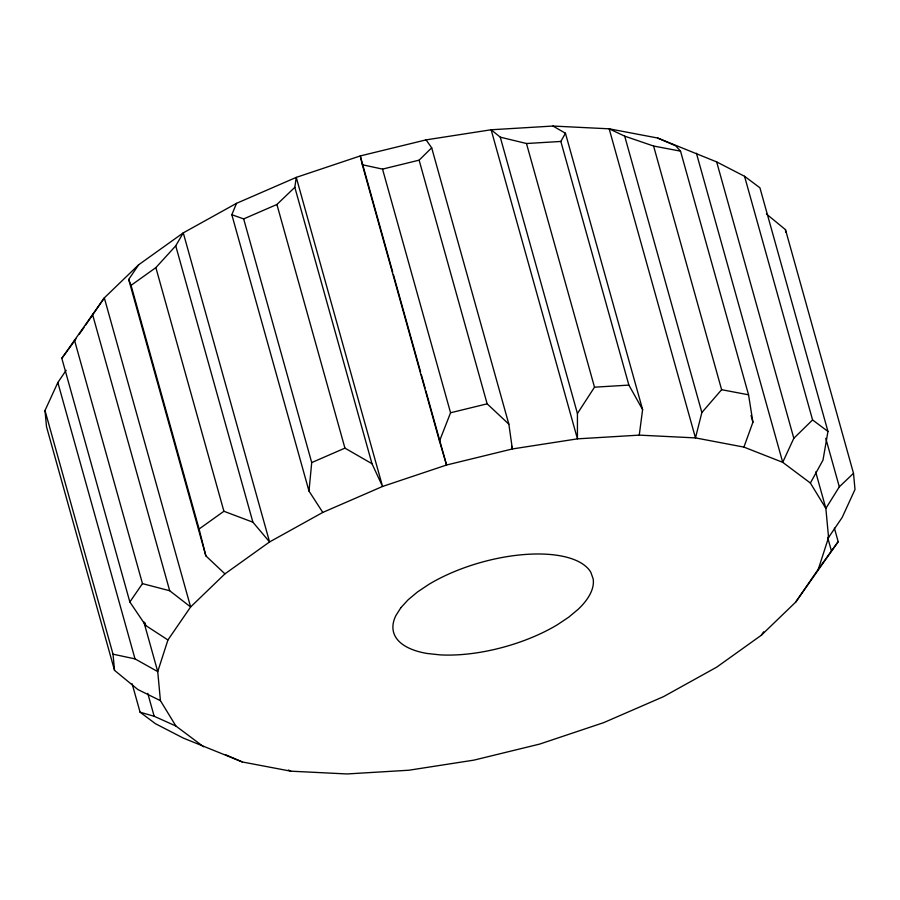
<?xml version="1.0" encoding="UTF-8"?>
<svg xmlns="http://www.w3.org/2000/svg" width="900" height="900" viewBox="0 0 900 900"><rect width="100%" height="100%" fill="white"/><g stroke="black" fill="none" stroke-linecap="round" stroke-linejoin="round"><path stroke-width="1.35" d="M810.383 483.041L782.719 462.33L743.918 447.098L695.475 437.906L639.259 435.127L577.44 438.851L512.37 448.954L446.569 465.019L382.545 486.461L322.785 512.426L308.993 491.085L311.715 462.577L243.675 218.914L231.829 214.718L236.486 203.355L296.257 177.379L360.27 155.936L426.071 139.871L491.141 129.769L552.971 126.045L609.176 128.824L657.619 138.015L716.659 161.91L744.548 176.287L759.926 187.796L827.955 431.449L822.994 460.103L810.383 483.041L825.863 508.41L828.562 537.469L818.37 569.115L795.679 602.123L761.355 635.22L716.726 667.136L663.514 696.645L603.742 722.621L539.73 744.064L473.929 760.129L408.859 770.231L347.029 773.955L290.824 771.176L242.381 761.985L183.341 738.09L155.453 723.712L140.074 712.204L132.131 683.775M639.259 435.127L642.611 409.601L565.447 133.234L552.971 126.045M294.829 187.335L296.257 177.379L382.545 486.461L371.993 463.714L294.829 187.335L276.907 204.48L243.675 218.914M653.591 146.036L721.62 389.7L701.865 412.537L695.475 437.906L609.176 128.824L624.701 136.159L653.591 146.036L680.524 151.144L748.553 394.808L752.918 422.213L743.918 447.098M322.785 512.426L269.572 541.946L224.944 573.863L190.62 606.96L167.929 639.967L157.736 671.602L160.425 700.673L175.916 726.041L203.58 746.752M425.835 390.791L446.569 465.019L439.481 441.113L450.562 412.762L382.534 169.11L362.317 164.745L360.27 155.936L392.681 272.014M160.425 700.673L137.846 689.524L114.525 670.342L46.496 426.69L45 410.524L57.848 382.511L66.15 370.294M744.548 176.287L812.576 419.94L793.822 438.277L782.719 462.33L696.42 153.248M642.611 409.601L628.875 385.099L560.846 141.446L565.447 133.234M224.944 573.863L205.852 555.851L199.091 529.02L131.062 285.356L155.869 267.615L175.736 245.835L183.274 232.864L236.486 203.355M766.384 213.964L785.475 229.657L853.504 473.31L839.317 486.844L825.863 508.41L815.692 471.96M577.429 413.527L594.506 387.18L526.477 143.516L500.265 137.16L491.141 129.769L577.44 438.851L577.429 413.527L500.265 137.16M205.852 555.851L128.689 279.472L138.645 264.78L183.274 232.864L269.572 541.946L252.9 522.202L175.736 245.835M761.355 635.22L763.65 631.822M828.562 537.469L842.153 517.489L855 489.476L853.504 473.31M167.929 639.967L145.755 625.523L129.847 601.976L61.819 358.312L104.321 297.877L138.645 264.78M83.981 327.465L79.189 334.305M85.545 325.192L104.321 297.877L190.62 606.96L169.684 590.738L142.47 583.627L74.441 339.964M129.847 601.976L142.47 583.627M834.401 528.142L838.181 541.688L795.679 602.123M68.591 349.155L75.926 338.873M818.37 569.115L838.181 541.688M61.819 358.312L67.837 350.179M382.534 169.11L419.119 160.166L431.685 147.803L426.071 139.871M199.091 529.02L223.909 511.267L252.9 522.202M311.715 462.577L344.936 448.132L371.993 463.714M450.562 412.762L487.147 403.83L508.849 424.17L512.37 448.954L511.616 446.254M526.477 143.516L560.846 141.446M594.506 387.18L628.875 385.099M721.62 389.7L748.553 394.808M45 410.524L113.029 654.188L135.011 658.879L157.736 671.602L143.786 621.664M140.074 712.204L154.17 716.265L175.916 726.041M657.619 138.015L675.754 145.845L680.524 151.144M225.45 754.673L242.381 761.985M288.428 770.04L290.824 771.176M812.576 419.94L827.955 431.449M128.689 279.472L131.062 285.356M825.761 438.311L839.317 486.844M827.64 537.368L831.409 550.845M716.659 161.91L793.822 438.277M751.039 415.474L752.918 422.213M624.701 136.159L701.865 412.537M431.685 147.803L508.849 424.17M419.119 160.166L487.147 403.83M393.435 274.714L420.559 371.891M421.312 374.591L425.081 388.091M362.317 164.745L439.481 441.113M276.907 204.48L344.936 448.132M231.829 214.718L308.993 491.085M155.869 267.615L223.909 511.267M92.52 314.37L169.684 590.738M145.001 622.834L145.755 625.523M147.769 693.349L154.17 716.265M57.848 382.511L135.011 658.879M785.475 229.657L785.722 232.346M113.029 654.188L114.525 670.342M400.905 607.669L395.899 615.533A103.354 43.841 -15.6 0 0 427.32 653.501L439.954 654.863A103.354 43.841 -15.6 0 0 557.528 624.656L568.755 617.153L578.115 609.345A103.354 43.841 -15.6 0 0 593.156 578.846L590.839 572.344A103.354 43.841 -15.6 0 0 428.771 584.426L417.544 591.93L408.173 599.738L400.905 607.669"/></g></svg>
